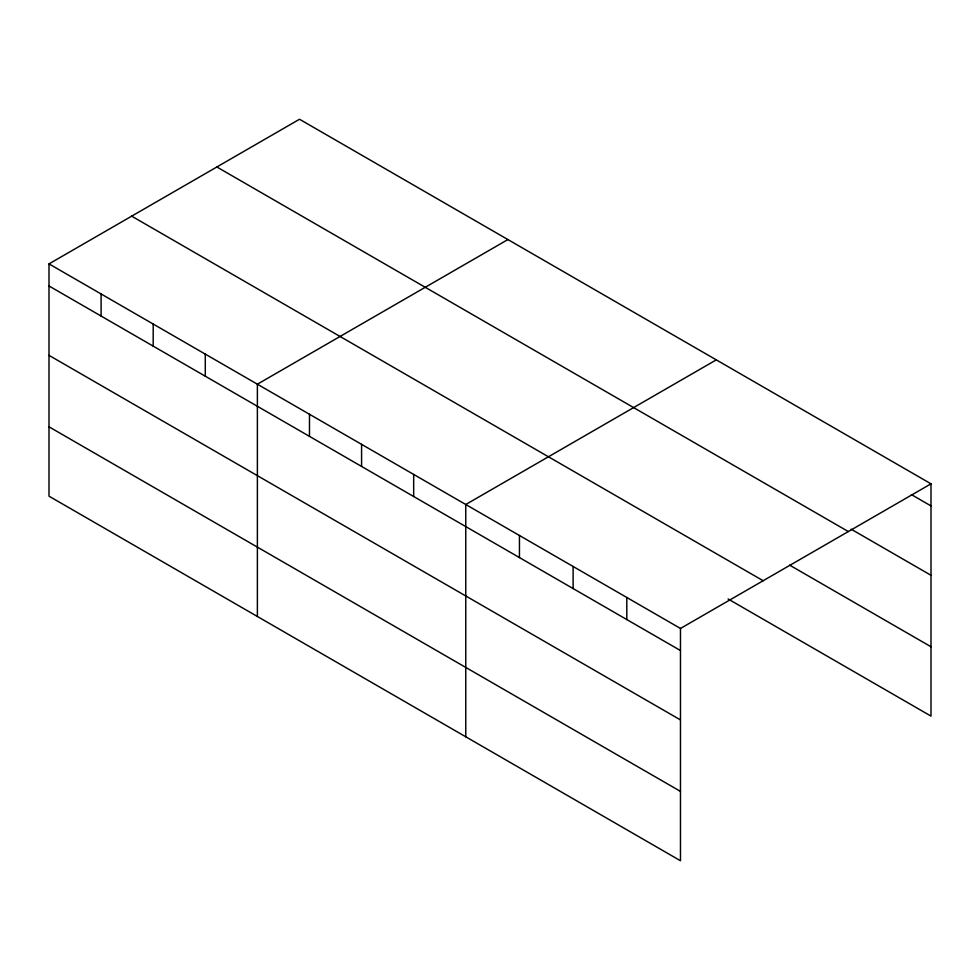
<?xml version="1.0" encoding="UTF-8"?>
<svg xmlns="http://www.w3.org/2000/svg" width="980" height="980" viewBox="0 0 980 980"><rect width="100%" height="100%" fill="white"/><g stroke="black" fill="none" stroke-linecap="round" stroke-linejoin="round"><path stroke-width="1.47" d="M49 263.889L680.475 628.462L680.475 860.746L49 496.174L49 263.889L299.525 119.254L931 483.826L931 716.111L728.079 598.964M507.91 239.561L257.385 384.197L257.385 616.481M716.294 359.868L465.77 504.504L465.77 736.801M680.475 628.462L931 483.826M911.363 494.582L931 505.913M851.142 529.176L931 575.285M216.85 166.98L848.325 531.552M789.611 565.117L931 646.751M131.675 216.151L763.151 580.736M49 285.976L680.475 650.548M49 355.348L680.475 719.92M49 426.815L680.475 791.387M626.796 597.482L626.796 619.568M573.116 566.489L573.116 588.576M519.449 535.496L519.449 557.583M413.67 474.43L413.67 496.517M361.583 444.357L361.583 466.443M309.484 414.271L309.484 436.37M205.286 354.123L205.286 376.21M153.199 324.049L153.199 346.136M101.099 293.963L101.099 316.05"/></g></svg>
